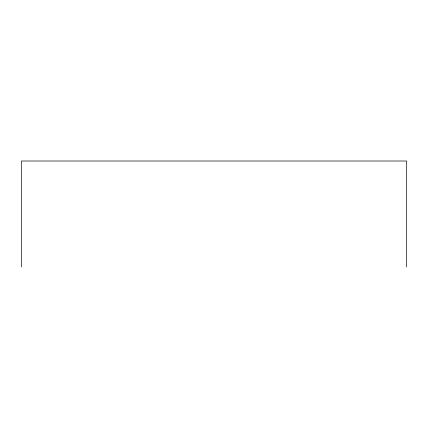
<?xml version="1.0" encoding="UTF-8"?>
<svg xmlns="http://www.w3.org/2000/svg" width="428" height="428" viewBox="0 0 428 428"><rect width="100%" height="100%" fill="white"/><g stroke="black" fill="none" stroke-linecap="round" stroke-linejoin="round"><path stroke-width="0.64" d="M406.6 266.992L406.6 161.008L21.4 161.008L21.4 266.992"/></g></svg>
